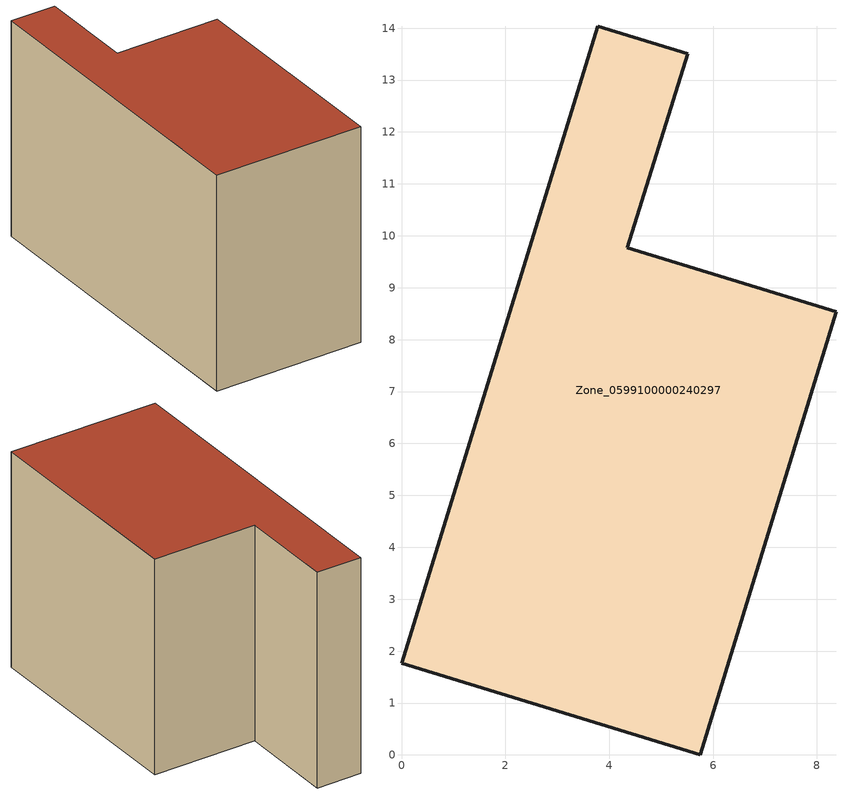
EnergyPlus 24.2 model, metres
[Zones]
Zone_0599100000240297
 floor ground (C_G): 0,1.77 3.78,14.04 5.51,13.51 4.35,9.77 8.37,8.54 5.75,0 z0
 wall outside (C_F): 3.78,14.04 0,1.77 5.75,0 8.37,8.54 4.35,9.77 5.51,13.51 3.78,14.04 z0:8.7
 roof outside (C_R): 0,1.77 5.75,0 8.37,8.54 4.35,9.77 5.51,13.51 3.78,14.04 z8.7
[BUILDING]
Pand.0599100000240297: North Axis=0; Terrain=City; Loads Convergence Tolerance Value=0.04; Temperature Convergence Tolerance Value=0.4; Solar Distribution=FullExterior; Maximum Number of Warmup Days=25; Minimum Number of Warmup Days=1
[Site:Location]
Rotterdam.The.Hague.AP_ZH_NLD Design_Conditions: Latitude=51.96; Longitude=4.45; Time Zone=1; Elevation=-4.5
[SITE:GROUNDTEMPERATURE:BUILDINGSURFACE]
18, 18, 18, 18, 18, 18, 18, 18, 18, 18, 18, 18
[MATERIAL] Thermal Absorptance=0.9; Solar Absorptance=0.7; Visible Absorptance=0.7
Name | Roughness | Thickness | Conductivity | Density | Specific Heat
G.TI.1975-1991 | MediumSmooth | 0.15 | 0.288461 | 540 | 1210
F.TI.1975-1991 | Rough | 0.3 | 0.230769 | 1920 | 840
R.TI.1975-1991 | MediumRough | 0.2 | 0.153846 | 1500 | 1000
[CONSTRUCTION]
C_G: G.TI.1975-1991
C_F: F.TI.1975-1991
C_R: R.TI.1975-1991
[ZONE]
Zone_0599100000240297: Type=1; Multiplier=1; Ceiling Height=Autocalculate; Volume=Autocalculate; Floor Area=autocalculate; Part of Total Floor Area=Yes
[ZONEINFILTRATION:DESIGNFLOWRATE]
Infil_Zone_0599100000240297: Zone or ZoneList or Space or SpaceList=Zone_0599100000240297; Schedule=AlwaysOn; Design Flow Rate Calculation Method=Flow/Area; Flow Rate per Floor Area=0.003; Constant Term Coefficient=1; Temperature Term Coefficient=0; Velocity Term Coefficient=0; Velocity Squared Term Coefficient=0
[HVACTEMPLATE:ZONE:IDEALLOADSAIRSYSTEM]
Zone_0599100000240297: Maximum Heating Supply Air Temperature=50; Minimum Cooling Supply Air Temperature=13; Maximum Heating Supply Air Humidity Ratio=0.0156; Minimum Cooling Supply Air Humidity Ratio=0.0077; Heating Limit=NoLimit; Cooling Limit=NoLimit; Dehumidification Control Type=ConstantSensibleHeatRatio; Cooling Sensible Heat Ratio=0.7; Dehumidification Setpoint=60; Humidification Control Type=None; Humidification Setpoint=30; Outdoor Air Method=None; Outdoor Air Flow Rate per Person=0.00944; Outdoor Air Flow Rate per Zone Floor Area=0; Outdoor Air Flow Rate per Zone=0; Demand Controlled Ventilation Type=None; Outdoor Air Economizer Type=NoEconomizer; Heat Recovery Type=None; Sensible Heat Recovery Effectiveness=0.7; Latent Heat Recovery Effectiveness=0.65
[ZONECONTROL:THERMOSTAT]
ThermostatControl_Zone_0599100000240297: Zone or ZoneList=Zone_0599100000240297; Control Type Schedule=DualSetpointControlType; Control 1=Thermostat_Zone_0599100000240297; Temperature Difference Between Cutout And Setpoint=0
[THERMOSTATSETPOINT:DUALSETPOINT]
Thermostat_Zone_0599100000240297: Heating Setpoint Temperature Schedule=HeatingSetpoint_Zone_0599100000240297; Cooling Setpoint Temperature Schedule=CoolingSetpoint_Zone_0599100000240297
[SCHEDULE:COMPACT]
HeatingSetpoint_Zone_0599100000240297: Through: 12/31, For: AllDays, Until: 24:00, 21
CoolingSetpoint_Zone_0599100000240297: Through: 12/31, For: AllDays, Until: 24:00, 24
DualSetpointControlType: Through: 12/31, For: AllDays, Until: 24:00, 4
AlwaysOn: Through: 12/31, For: AllDays, Until: 24:00, 1
